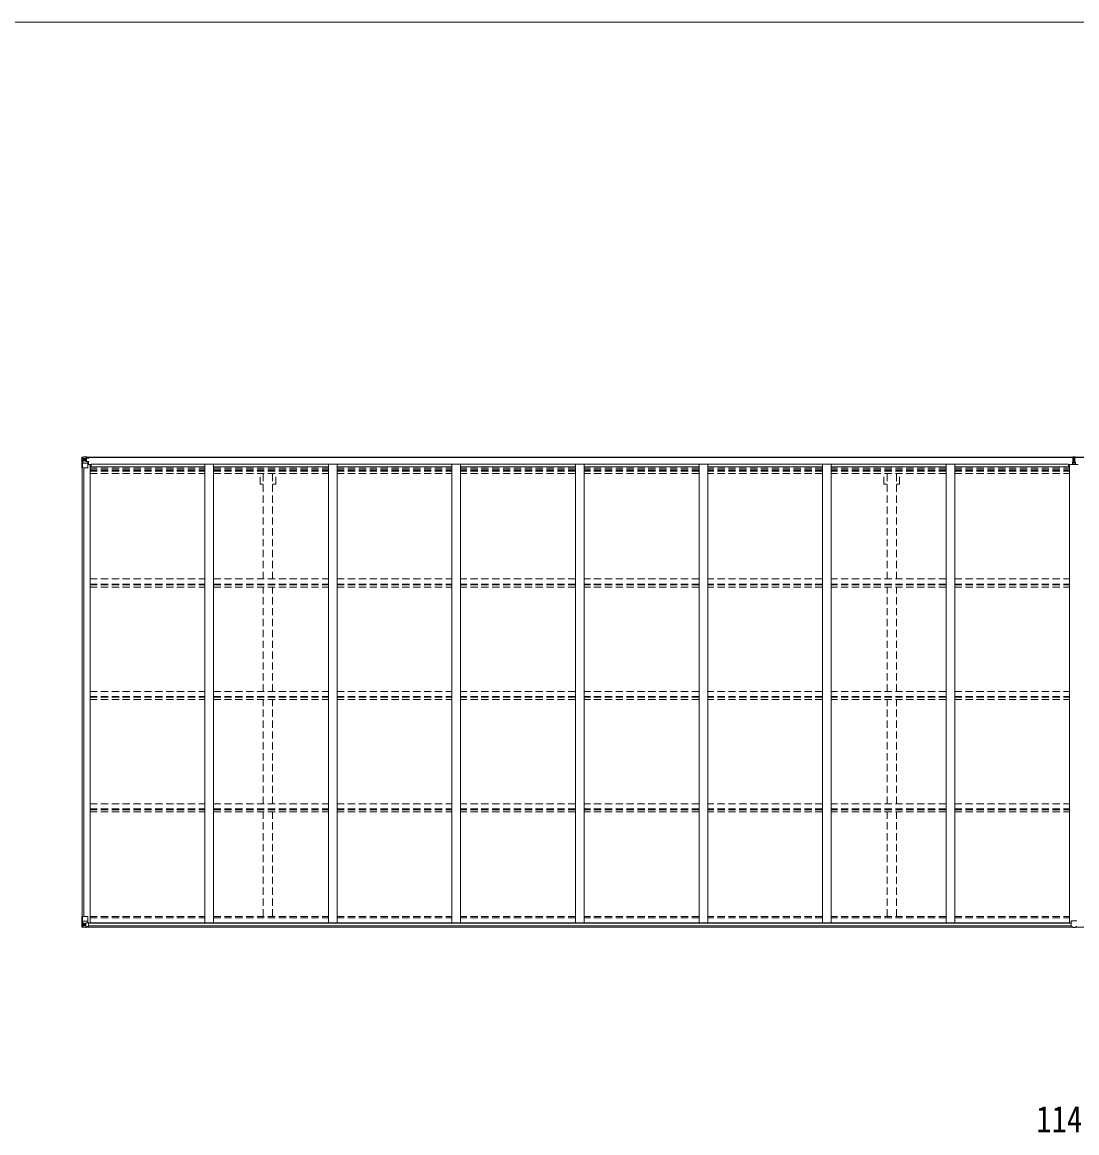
# Model space of a CAD drawing. Units: millimetres at full size, sheet at 1:35; details may follow other scales. Extents: x -9837 to 9837, y -6790 to 6790.
# Drawn here: x -3180 to 2933, y 354 to 6790 of the extents above; entities that cross this region are included whole.
import ezdxf
from ezdxf.enums import TextEntityAlignment as Align

# ---------------------------------------------------------------- set-up
doc = ezdxf.new("R2010")
doc.units = ezdxf.units.MM
doc.header["$LTSCALE"] = 35
doc.linetypes.add('DASHED1', pattern=[1.8, 1.2, -0.6])
for name, color, linetype, lineweight in [('0-3_ELV2', 4, 'Continuous', 9), ('0-4_TABLE1', 6, 'Continuous', 9), ('0-6_OTH_LINE', 6, 'Continuous', 9), ('F-0_240', 7, 'Continuous', 9)]:
    doc.layers.add(name, color=color, linetype=linetype, lineweight=lineweight)
doc.styles.add('ＭＳ ゴシック', font='')
doc.styles.get('ＭＳ ゴシック').set_extended_font_data('MS Gothic')

msp = doc.modelspace()

# ---------------------------------------------------------------- linework, layer by layer
at = {"layer": '0-3_ELV2'}
for p, q in [((-2810.37, 4269.13), (2909.63, 4269.13)), ((-2810.37, 4266.98), (2909.63, 4266.98)), ((2922.63, 4269.13), (8642.63, 4269.13)), ((2922.63, 4266.98), (8642.63, 4266.98)), ((-2831.87, 4208.36), (-2831.87, 1606.92)), ((-2822.17, 4208.36), (-2822.17, 1606.92)), ((-2786.87, 4227.01), (-2799.87, 4227.01)), ((-2786.87, 4227.01), (-2786.87, 1570.9)), ((-2786.87, 4213.33), (-2120.87, 4213.33)), ((-2779.37, 4213.33), (-2779.37, 4228.84)), ((-2779.37, 4228.84), (2883.63, 4228.84)), ((-2120.87, 4228.82), (-2120.87, 1570.9)), ((-2070.87, 4228.82), (-2070.87, 1570.9)), ((-2070.87, 4213.33), (-1404.87, 4213.33)), ((-1404.87, 4228.82), (-1404.87, 1570.9)), ((-1354.87, 4228.82), (-1354.87, 1570.9)), ((-1354.87, 4213.33), (-688.87, 4213.33)), ((-688.87, 4228.82), (-688.87, 1570.9)), ((-638.87, 4228.82), (-638.87, 1570.9)), ((27.13, 4213.33), (-638.87, 4213.33)), ((27.13, 4228.82), (27.13, 1570.9)), ((77.13, 4228.82), (77.13, 1570.9)), ((743.13, 4213.33), (77.13, 4213.33)), ((743.13, 4228.82), (743.13, 1570.9)), ((793.13, 4228.82), (793.13, 1570.9)), ((1459.13, 4213.33), (793.13, 4213.33)), ((1459.13, 4228.82), (1459.13, 1570.9)), ((1509.13, 4228.82), (1509.13, 1570.9)), ((2175.13, 4213.33), (1509.13, 4213.33)), ((2175.13, 4228.82), (2175.13, 1570.9)), ((2225.13, 4228.82), (2225.13, 1570.9)), ((2225.13, 4213.33), (2891.13, 4213.33)), ((2883.63, 4213.33), (2883.63, 4228.84)), ((2891.13, 4227.01), (2891.13, 1570.9)), ((2941.13, 4227.01), (2891.13, 4227.01)), ((-2807.13, 1570.9), (2899.63, 1570.9)), ((-2805.37, 1545.13), (2909.63, 1545.13)), ((-2795.37, 1568.64), (2899.63, 1568.64)), ((-2795.37, 1553.02), (2899.63, 1553.02)), ((2922.63, 1545.13), (8637.63, 1545.13))]:
    msp.add_line(p, q, dxfattribs=at)
at = {"layer": '0-3_ELV2', "linetype": 'DASHED1'}
for p, q in [((-2786.87, 4204.93), (-2120.87, 4204.93)), ((-2786.87, 4196.73), (-2120.87, 4196.73)), ((-2786.87, 4192.8), (-2120.87, 4192.8)), ((-2786.87, 4187.72), (-2120.87, 4187.72)), ((-2070.87, 4204.93), (-1404.87, 4204.93)), ((-2070.87, 4196.73), (-1404.87, 4196.73)), ((-2070.87, 4192.8), (-1404.87, 4192.8)), ((-2070.87, 4187.72), (-1404.87, 4187.72)), ((-1354.87, 4204.93), (-688.87, 4204.93)), ((-1354.87, 4196.73), (-688.87, 4196.73)), ((-1354.87, 4192.8), (-688.87, 4192.8)), ((-1354.87, 4187.72), (-688.87, 4187.72)), ((27.13, 4204.93), (-638.87, 4204.93)), ((27.13, 4196.73), (-638.87, 4196.73)), ((27.13, 4192.8), (-638.87, 4192.8)), ((27.13, 4187.72), (-638.87, 4187.72)), ((743.13, 4204.93), (77.13, 4204.93)), ((743.13, 4196.73), (77.13, 4196.73)), ((743.13, 4192.8), (77.13, 4192.8)), ((743.13, 4187.72), (77.13, 4187.72)), ((1459.13, 4204.93), (793.13, 4204.93)), ((1459.13, 4196.73), (793.13, 4196.73)), ((1459.13, 4192.8), (793.13, 4192.8)), ((1459.13, 4187.72), (793.13, 4187.72)), ((2175.13, 4204.93), (1509.13, 4204.93)), ((2175.13, 4196.73), (1509.13, 4196.73)), ((2175.13, 4192.8), (1509.13, 4192.8)), ((2175.13, 4187.72), (1509.13, 4187.72)), ((2225.13, 4204.93), (2891.13, 4204.93)), ((2225.13, 4196.73), (2891.13, 4196.73)), ((2225.13, 4192.8), (2891.13, 4192.8)), ((2225.13, 4187.72), (2891.13, 4187.72)), ((-2786.87, 4174.72), (-2120.87, 4174.72)), ((-2070.87, 4174.72), (-1404.87, 4174.72)), ((-1801.07, 4113.13), (-1801.07, 4174.72)), ((-1783.37, 3563.6), (-1783.37, 4174.72)), ((-1728.37, 3563.6), (-1728.37, 4174.72)), ((-1710.67, 4113.13), (-1710.67, 4174.72)), ((-1354.87, 4174.72), (-688.87, 4174.72)), ((27.13, 4174.72), (-638.87, 4174.72)), ((743.13, 4174.72), (77.13, 4174.72)), ((1459.13, 4174.72), (793.13, 4174.72)), ((2175.13, 4174.72), (1509.13, 4174.72)), ((1814.93, 4113.13), (1814.93, 4174.72)), ((1832.63, 3563.6), (1832.63, 4174.72)), ((1887.63, 3563.6), (1887.63, 4174.72)), ((1905.33, 4113.13), (1905.33, 4174.72)), ((2225.13, 4174.72), (2891.13, 4174.72)), ((-1801.07, 4113.13), (-1783.37, 4113.13)), ((-1728.37, 4113.13), (-1710.67, 4113.13)), ((1814.93, 4113.13), (1832.63, 4113.13)), ((1887.63, 4113.13), (1905.33, 4113.13)), ((-2786.87, 3563.6), (-2120.9, 3563.6)), ((-2070.87, 3563.6), (-1404.9, 3563.6)), ((-1354.87, 3563.6), (-688.9, 3563.6)), ((27.13, 3563.6), (-638.87, 3563.6)), ((743.13, 3563.6), (77.13, 3563.6)), ((1459.13, 3563.6), (793.13, 3563.6)), ((2175.1, 3563.6), (1509.13, 3563.6)), ((2225.13, 3563.6), (2891.1, 3563.6)), ((-2786.87, 3533.87), (-2120.9, 3533.87)), ((-2786.87, 3529.32), (-2120.9, 3529.32)), ((-2786.87, 3516.31), (-2120.9, 3516.31)), ((-2070.87, 3533.87), (-1404.9, 3533.87)), ((-2070.87, 3529.32), (-1404.9, 3529.32)), ((-2070.87, 3516.31), (-1404.9, 3516.31)), ((-1783.37, 2911.82), (-1783.37, 3516.31)), ((-1728.37, 2911.82), (-1728.37, 3516.31)), ((-1354.87, 3533.87), (-688.9, 3533.87)), ((-1354.87, 3529.32), (-688.9, 3529.32)), ((-1354.87, 3516.31), (-688.9, 3516.31)), ((27.13, 3533.87), (-638.87, 3533.87)), ((27.13, 3529.32), (-638.87, 3529.32)), ((27.13, 3516.31), (-638.87, 3516.31)), ((743.13, 3533.87), (77.13, 3533.87)), ((743.13, 3529.32), (77.13, 3529.32)), ((743.13, 3516.31), (77.13, 3516.31)), ((1459.13, 3533.87), (793.13, 3533.87)), ((1459.13, 3529.32), (793.13, 3529.32)), ((1459.13, 3516.31), (793.13, 3516.31)), ((2175.1, 3533.87), (1509.13, 3533.87)), ((2175.1, 3529.32), (1509.13, 3529.32)), ((2175.1, 3516.31), (1509.13, 3516.31)), ((1832.63, 2911.82), (1832.63, 3516.31)), ((1887.63, 2911.82), (1887.63, 3516.31)), ((2225.13, 3533.87), (2891.1, 3533.87)), ((2225.13, 3529.32), (2891.1, 3529.32)), ((2225.13, 3516.31), (2891.1, 3516.31)), ((-2786.87, 2911.94), (-2120.9, 2911.94)), ((-2070.87, 2911.94), (-1404.9, 2911.94)), ((-1354.87, 2911.94), (-688.9, 2911.94)), ((27.13, 2911.94), (-638.87, 2911.94)), ((743.13, 2911.94), (77.13, 2911.94)), ((1459.13, 2911.94), (793.13, 2911.94)), ((2175.1, 2911.94), (1509.13, 2911.94)), ((2225.13, 2911.94), (2891.1, 2911.94)), ((-2786.87, 2882.21), (-2120.9, 2882.21)), ((-2786.87, 2877.66), (-2120.9, 2877.66)), ((-2786.87, 2864.65), (-2120.9, 2864.65)), ((-2070.87, 2882.21), (-1404.9, 2882.21)), ((-2070.87, 2877.66), (-1404.9, 2877.66)), ((-2070.87, 2864.65), (-1404.9, 2864.65)), ((-1783.37, 2260.16), (-1783.37, 2863.45)), ((-1728.37, 2260.16), (-1728.37, 2863.45)), ((-1354.87, 2882.21), (-688.9, 2882.21)), ((-1354.87, 2877.66), (-688.9, 2877.66)), ((-1354.87, 2864.65), (-688.9, 2864.65)), ((27.13, 2882.21), (-638.87, 2882.21)), ((27.13, 2877.66), (-638.87, 2877.66)), ((27.13, 2864.65), (-638.87, 2864.65)), ((743.13, 2882.21), (77.13, 2882.21)), ((743.13, 2877.66), (77.13, 2877.66)), ((743.13, 2864.65), (77.13, 2864.65)), ((1459.13, 2882.21), (793.13, 2882.21)), ((1459.13, 2877.66), (793.13, 2877.66)), ((1459.13, 2864.65), (793.13, 2864.65)), ((2175.1, 2882.21), (1509.13, 2882.21)), ((2175.1, 2877.66), (1509.13, 2877.66)), ((2175.1, 2864.65), (1509.13, 2864.65)), ((1832.63, 2260.16), (1832.63, 2863.45)), ((1887.63, 2260.16), (1887.63, 2863.45)), ((2225.13, 2882.21), (2891.1, 2882.21)), ((2225.13, 2877.66), (2891.1, 2877.66)), ((2225.13, 2864.65), (2891.1, 2864.65)), ((-2786.87, 2260.28), (-2120.9, 2260.28)), ((-2070.87, 2260.28), (-1404.9, 2260.28)), ((-1354.87, 2260.28), (-688.9, 2260.28)), ((27.13, 2260.28), (-638.87, 2260.28)), ((743.13, 2260.28), (77.13, 2260.28)), ((1459.13, 2260.28), (793.13, 2260.28)), ((2175.1, 2260.28), (1509.13, 2260.28)), ((2225.13, 2260.28), (2891.1, 2260.28)), ((-2786.87, 2230.55), (-2120.9, 2230.55)), ((-2786.87, 2226), (-2120.9, 2226)), ((-2786.87, 2212.99), (-2120.9, 2212.99)), ((-2070.87, 2230.55), (-1404.9, 2230.55)), ((-2070.87, 2226), (-1404.9, 2226)), ((-2070.87, 2212.99), (-1404.9, 2212.99)), ((-1783.37, 1607.07), (-1783.37, 2211.79)), ((-1728.37, 1607.07), (-1728.37, 2211.79)), ((-1354.87, 2230.55), (-688.9, 2230.55)), ((-1354.87, 2226), (-688.9, 2226)), ((-1354.87, 2212.99), (-688.9, 2212.99)), ((27.13, 2230.55), (-638.87, 2230.55)), ((27.13, 2226), (-638.87, 2226)), ((27.13, 2212.99), (-638.87, 2212.99)), ((743.13, 2230.55), (77.13, 2230.55)), ((743.13, 2226), (77.13, 2226)), ((743.13, 2212.99), (77.13, 2212.99)), ((1459.13, 2230.55), (793.13, 2230.55)), ((1459.13, 2226), (793.13, 2226)), ((1459.13, 2212.99), (793.13, 2212.99)), ((2175.1, 2230.55), (1509.13, 2230.55)), ((2175.1, 2226), (1509.13, 2226)), ((2175.1, 2212.99), (1509.13, 2212.99)), ((1832.63, 1607.07), (1832.63, 2211.79)), ((1887.63, 1607.07), (1887.63, 2211.79)), ((2225.13, 2230.55), (2891.1, 2230.55)), ((2225.13, 2226), (2891.1, 2226)), ((2225.13, 2212.99), (2891.1, 2212.99)), ((-2786.87, 1607.07), (-2120.87, 1607.07)), ((-2786.87, 1598.73), (-2120.87, 1598.73)), ((-2070.87, 1607.07), (-1404.87, 1607.07)), ((-2070.87, 1598.73), (-1404.87, 1598.73)), ((-1354.87, 1607.07), (-688.87, 1607.07)), ((-1354.87, 1598.73), (-688.87, 1598.73)), ((27.13, 1607.07), (-638.87, 1607.07)), ((27.13, 1598.73), (-638.87, 1598.73)), ((743.13, 1607.07), (77.13, 1607.07)), ((743.13, 1598.73), (77.13, 1598.73)), ((1459.13, 1607.07), (793.13, 1607.07)), ((1459.13, 1598.73), (793.13, 1598.73)), ((2175.13, 1607.07), (1509.13, 1607.07)), ((2175.13, 1598.73), (1509.13, 1598.73)), ((2225.13, 1607.07), (2891.13, 1607.07)), ((2225.13, 1598.73), (2891.13, 1598.73))]:
    msp.add_line(p, q, dxfattribs=at)
at = {"layer": '0-4_TABLE1'}
for p, q in [((-2833.87, 4269.07), (-2833.87, 4208.36)), ((-2805.37, 4271.75), (-2832.93, 4270.07)), ((-2832.93, 4270.02), (-2832.93, 4270.06)), ((-2823.96, 4270.45), (-2831.88, 4269.98)), ((-2831.02, 4269.01), (-2831.03, 4268.94)), ((-2831.03, 4208.36), (-2831.03, 4268.94)), ((-2827.06, 4265.57), (-2829.79, 4269.23)), ((-2826.2, 4262.06), (-2823.87, 4262.12)), ((-2826.2, 4248.59), (-2826.2, 4262.06)), ((-2823.87, 4248.56), (-2826.2, 4248.59)), ((-2811.87, 4271.24), (-2823.87, 4270.46)), ((-2810.37, 4262.11), (-2823.87, 4262.11)), ((-2810.37, 4248.56), (-2823.87, 4248.56)), ((-2823.87, 4248.56), (-2823.87, 4248.56)), ((-2818.39, 4254.92), (-2818.39, 4253.96)), ((-2811.87, 4245.26), (-2811.87, 4271.36)), ((-2811.87, 4270.47), (-2805.37, 4270.87)), ((-2810.37, 4265.65), (-2811.87, 4265.65)), ((-2805.37, 4269.94), (-2810.37, 4269.86)), ((-2801.87, 4265.29), (-2810.37, 4265.29)), ((-2806.37, 4260.36), (-2810.37, 4260.36)), ((-2806.37, 4252.15), (-2810.37, 4252.15)), ((-2810.26, 4263.99), (-2806.37, 4263.99)), ((-2809.87, 4266.32), (-2809.87, 4264.36)), ((-2801.87, 4266.32), (-2809.87, 4266.32)), ((-2801.87, 4266.29), (-2809.87, 4266.29)), ((-2809.87, 4264.36), (-2799.87, 4264.45)), ((-2809.87, 4264.2), (-2809.87, 4264.36)), ((-2794.87, 4264.33), (-2809.87, 4264.2)), ((-2806.37, 4244.25), (-2806.37, 4264.22)), ((-2805.37, 4269.13), (-2805.37, 4271.75)), ((-2801.87, 4265.29), (-2801.87, 4266.98)), ((-2800.37, 4269.56), (-2800.37, 4269.13)), ((-2800.07, 4269.56), (-2800.37, 4269.56)), ((-2800.07, 4269.56), (-2798.38, 4269.13)), ((-2799.87, 4266.06), (-2793.87, 4266.06)), ((-2794.87, 4266.98), (-2794.87, 4266.06)), ((-2793.87, 4264.37), (-2793.87, 4266.98)), ((2909.63, 4270.84), (2916.13, 4271.23)), ((2909.63, 4266.34), (2909.63, 4270.84)), ((2914.63, 4268.14), (2909.63, 4267.83)), ((2910.63, 4265.34), (2914.63, 4265.34)), ((2910.63, 4239.8), (2910.63, 4265.34)), ((2910.63, 4263.5), (2914.63, 4263.43)), ((2910.63, 4259.9), (2914.63, 4259.84)), ((2910.63, 4251.67), (2914.63, 4251.63)), ((2916.13, 4268.23), (2914.63, 4268.14)), ((2914.63, 4268.14), (2914.63, 4227.01)), ((2914.63, 4254.62), (2917.63, 4254.62)), ((2916.13, 4271.23), (2922.63, 4270.84)), ((2916.13, 4271.23), (2916.13, 4268.23)), ((2922.63, 4267.83), (2916.13, 4268.23)), ((2917.63, 4265.34), (2921.63, 4265.34)), ((2917.63, 4265.34), (2917.63, 4227.01)), ((2917.63, 4263.43), (2921.63, 4263.43)), ((2917.63, 4259.84), (2921.63, 4259.84)), ((2917.63, 4251.63), (2921.63, 4251.63)), ((2921.63, 4239.8), (2921.63, 4265.34)), ((2922.63, 4266.34), (2922.63, 4270.84)), ((-2833.87, 4208.36), (-2800.87, 4208.36)), ((-2830.48, 4235.24), (-2826.34, 4247.32)), ((-2830.48, 4235.24), (-2823.87, 4235.02)), ((-2823.87, 4235.02), (-2799.87, 4235.02)), ((-2811.04, 4245), (-2800.7, 4243.35)), ((-2811.04, 4244.37), (-2811.04, 4245)), ((-2800.7, 4242.71), (-2811.04, 4244.37)), ((-2800.7, 4243.35), (-2800.7, 4242.71)), ((-2800.42, 4243.27), (-2795.37, 4243.23)), ((-2799.87, 4209.36), (-2799.87, 4242.45)), ((-2795.37, 4241.51), (-2799.87, 4241.48)), ((-2795.37, 4231.36), (-2799.87, 4231.36)), ((-2796.37, 4243.23), (-2796.37, 4241.5)), ((-2795.37, 4227.01), (-2795.37, 4243.23)), ((2907.63, 4239.77), (2914.63, 4239.84)), ((2907.63, 4227.01), (2907.63, 4239.77)), ((2914.63, 4239.34), (2907.63, 4239.27)), ((2907.63, 4238.4), (2914.63, 4238.34)), ((2914.63, 4237.84), (2907.63, 4237.9)), ((2914.63, 4247.55), (2917.63, 4247.55)), ((2914.63, 4237.91), (2917.63, 4237.91)), ((2914.63, 4230.84), (2917.63, 4230.84)), ((2917.63, 4239.84), (2924.63, 4239.77)), ((2924.63, 4239.27), (2917.63, 4239.34)), ((2917.63, 4238.34), (2924.63, 4238.4)), ((2924.63, 4237.9), (2917.63, 4237.84)), ((2924.63, 4239.77), (2924.63, 4227.01)), ((-2833.87, 1606.92), (-2800.87, 1606.92)), ((-2833.87, 1546.21), (-2833.87, 1606.92)), ((-2832.93, 1545.25), (-2832.93, 1545.21)), ((-2823.96, 1544.83), (-2831.88, 1545.3)), ((-2831.03, 1606.92), (-2831.03, 1546.34)), ((-2831.02, 1546.27), (-2831.03, 1546.34)), ((-2830.48, 1580.04), (-2823.87, 1580.25)), ((-2830.48, 1580.04), (-2826.34, 1567.96)), ((-2827.06, 1549.71), (-2829.79, 1546.04)), ((-2823.87, 1566.72), (-2826.2, 1566.69)), ((-2826.2, 1566.69), (-2826.2, 1553.22)), ((-2826.2, 1553.22), (-2823.87, 1553.16)), ((-2823.87, 1580.25), (-2799.87, 1580.25)), ((-2823.87, 1566.72), (-2823.87, 1566.72)), ((-2811.87, 1566.72), (-2823.87, 1566.72)), ((-2823.87, 1553.16), (-2811.87, 1553.16)), ((-2811.87, 1544.04), (-2823.87, 1544.82)), ((-2819.35, 1560.36), (-2819.35, 1561.32)), ((-2811.87, 1570.71), (-2805.37, 1570.71)), ((-2811.87, 1570.71), (-2811.87, 1543.92)), ((-2800.7, 1572.57), (-2811.04, 1570.91)), ((-2811.04, 1570.91), (-2811.04, 1570.71)), ((-2808.35, 1570.71), (-2800.7, 1571.93)), ((-2805.37, 1570.71), (-2796.37, 1570.68)), ((-2805.37, 1543.52), (-2805.37, 1549.47)), ((-2796.37, 1548.9), (-2805.37, 1548.84)), ((-2800.7, 1571.93), (-2800.7, 1572.57)), ((-2799.87, 1605.92), (-2799.87, 1572.82)), ((-2795.37, 1569.77), (-2795.37, 1549.61)), ((2899.63, 1548.99), (2899.63, 1581.31)), ((2899.63, 1548.99), (2899.63, 1548.95)), ((2931.63, 1582.31), (2900.63, 1582.31)), ((2909.63, 1548.22), (2900.63, 1548.28)), ((2922.63, 1548.22), (2931.63, 1548.28))]:
    msp.add_line(p, q, dxfattribs=at)
for points in [[(-2820.31, 4255.88), (-2821.27, 4255.88), (-2821.27, 4256.84), (-2820.31, 4256.84)], [(-2819.35, 4257.8), (-2819.35, 4258.76), (-2818.39, 4258.76), (-2818.39, 4257.8)], [(-2818.39, 4253.96), (-2819.35, 4253.96), (-2819.35, 4254.92)], [(-2817.43, 4256.84), (-2816.47, 4256.84), (-2816.47, 4255.88), (-2817.43, 4255.88)], [(-2805.37, 4270.36), (-2810.37, 4270.36), (-2810.37, 4244.89)], [(-2799.87, 4266.06), (-2799.87, 4264.44), (-2793.87, 4264.49)], [(-2832.93, 1545.21), (-2823.87, 1544.66), (-2805.37, 1543.52)], [(-2820.31, 1558.44), (-2821.27, 1558.44), (-2821.27, 1559.4), (-2820.31, 1559.4)], [(-2819.35, 1561.32), (-2818.39, 1561.32), (-2818.39, 1560.36)], [(-2818.39, 1557.48), (-2818.39, 1556.52), (-2819.35, 1556.52), (-2819.35, 1557.48)], [(-2817.43, 1559.4), (-2816.47, 1559.4), (-2816.47, 1558.44), (-2817.43, 1558.44)], [(-2795.37, 1549.61), (-2795.38, 1549.5), (-2805.37, 1549.47)], [(2916.13, 1542.8), (2909.63, 1543.19), (2909.63, 1548.22)], [(2916.13, 1542.8), (2922.63, 1543.19), (2922.63, 1548.22)]]:
    msp.add_lwpolyline(points, dxfattribs=at)
for centre in [(-2818.87, 4256.36), (-2818.87, 1558.92)]:
    msp.add_circle(centre, 5.3, dxfattribs=at)
for centre, radius, start, end in [((-2832.87, 4269.07), 0.999, 93.4424, 179.95083), ((-2832.87, 4269.07), 1, 93.50017, 180.00079), ((-2832.87, 4269.03), 0.999, 93.4424, 179.95083), ((-2831.72, 4282.68), 12.7, 269.24466, 275.10311), ((-2829.74, 4269.06), 1.28, 131.17831, 182.45895), ((-2820.31, 4257.8), 0.96, 270, 0), ((-2820.31, 4254.92), 0.96, 0, 90), ((-2817.43, 4257.8), 0.96, 180, 270), ((-2817.43, 4254.92), 0.96, 90, 180), ((-2809.87, 4266.82), 0.5, 179.99802, 269.99691), ((-2809.87, 4266.79), 0.5, 180.00109, 270.00109), ((-2809.87, 4263.86), 0.5, 90.52895, 180.04464), ((-2809.86, 4263.68), 0.513, 91.88028, 181.04707), ((-2794.73, 4272.02), 7.69, 268.96999, 276.43426), ((2910.63, 4266.34), 1, 180, 270), ((2921.63, 4266.34), 1, 270, 0), ((-2810.93, 4245.93), 0.937, 182.32209, 263.26766), ((-2810.93, 4245.3), 0.937, 182.32209, 263.26766), ((-2800.87, 4209.36), 1, 270, 0), ((-2800.81, 4242.42), 0.937, 2.32209, 83.26766), ((-2800.81, 4241.78), 0.937, 2.32209, 83.26766), ((-2832.87, 1546.25), 0.999, 180.04917, 266.5576), ((-2832.87, 1546.21), 0.999, 180.04917, 266.5576), ((-2832.87, 1546.21), 1, 179.99921, 266.49983), ((-2831.72, 1532.6), 12.7, 84.89689, 90.75534), ((-2829.74, 1546.21), 1.28, 177.54105, 228.82169), ((-2820.31, 1560.36), 0.96, 270, 0), ((-2820.31, 1557.48), 0.96, 0, 90), ((-2817.43, 1560.36), 0.96, 180, 270), ((-2817.43, 1557.48), 0.96, 90, 180), ((-2810.93, 1569.98), 0.937, 96.73234, 129.06602), ((-2800.87, 1605.92), 1, 0, 90), ((-2800.81, 1573.5), 0.937, 276.73234, 357.67791), ((-2800.81, 1572.86), 0.937, 276.73234, 357.67791), ((2900.63, 1581.31), 1, 90, 180), ((2931.63, 1581.31), 1, 0, 90)]:
    msp.add_arc(centre, radius, start, end, dxfattribs=at)
for centre, major_axis, ratio, start_param, end_param in [((-2631.93, 4282.38), (201, 12.36), 0.060933, 3.1373463, 3.1378449), ((-2830.93, 4270.15), (2, 0.12), 0.060933, 3.1378449, 4.2119296), ((-2830.74, 4267.05), (-0.02, 3), 0.466854, 5.5234897, 6.1575023), ((-2829.07, 4261.98), (0.03, 5), 0.573921, 4.7320603, 5.5159136), ((-2827.61, 4248.61), (0, 3), 0.468246, 4.2703918, 4.7058971), ((-2905.62, 4262.11), (81.75, 0), 0.061163, 0, 0.0007725), ((2914.66, 4268.14), (0.18, -2.99), 0.008711, 3.1415927, 4.7113235), ((2742.76, 4257.62), (171.87, 10.52), 0.017422, 6.2821194, 6.2831848), ((-2829.76, 4237.59), (0.85, 2.32), 0.403757, 2.3087461, 3.2744049), ((-2830.93, 1545.13), (2, -0.12), 0.060933, 2.0712557, 3.1453404), ((-2631.93, 1532.9), (201, -12.36), 0.060933, 3.1453404, 3.145839), ((-2829.76, 1577.69), (0.85, -2.32), 0.403757, 3.0087805, 3.9744392), ((-2830.74, 1548.23), (-0.02, -3), 0.466854, 0.125683, 0.7596956), ((-2829.07, 1553.3), (0.03, -5), 0.573921, 0.7672717, 1.551125), ((-2827.61, 1566.67), (0, -3), 0.468246, 1.5772882, 2.0127935), ((-2905.62, 1553.16), (81.75, 0), 0.061163, 6.2824128, 6.2831853), ((-2796.37, 1569.77), (1, -0.021), 0.906239, 0.0187047, 1.589501), ((-2796.37, 1549.6), (1, 0.012), 0.707053, 4.7036637, 6.124411), ((2900.63, 1548.99), (1, -0.012), 0.707053, 3.2044821, 4.7211143), ((2931.63, 1548.99), (-1, -0.012), 0.707053, 3.2044821, 4.7211143)]:
    msp.add_ellipse(centre, major_axis=major_axis, ratio=ratio, start_param=start_param, end_param=end_param, dxfattribs=at)
at = {"layer": 'F-0_240', "color": 5}
msp.add_line((-9837.4, 6790), (9342.6, 6790), dxfattribs=at)

# ---------------------------------------------------------------- texts
at = {"layer": '0-6_OTH_LINE', "color": 7, "style": 'ＭＳ ゴシック', "width": 0.85}
msp.add_text('11496', height=154, dxfattribs=at).set_placement((2697.38, 310.15), align=Align.BOTTOM_LEFT)

doc.saveas('drawing.dxf')
